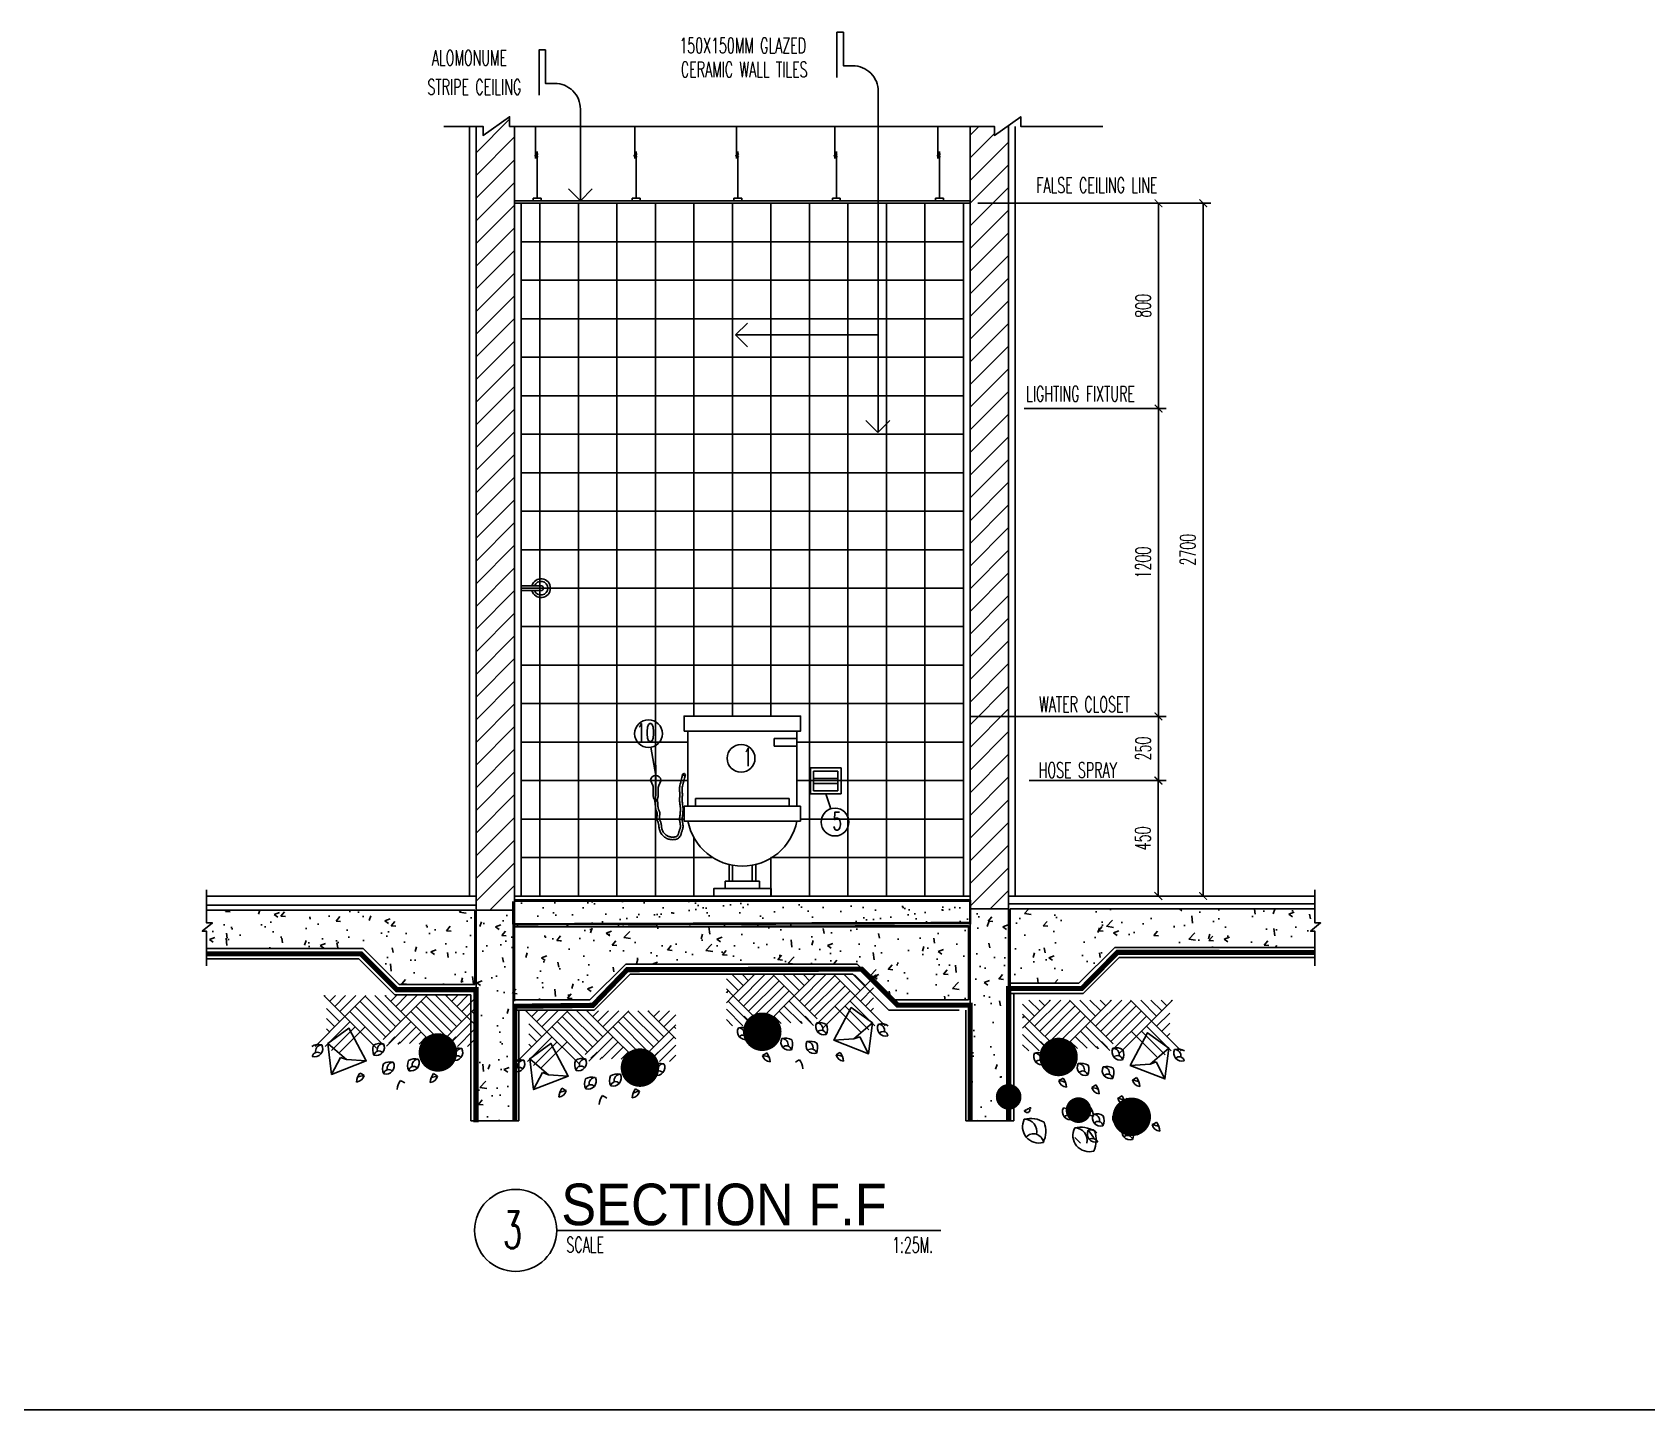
# Model space of a CAD drawing. Extents: x 417682.5 to 417711.4, y 43413.5 to 43433.4.
# Drawn here: x 417695.34 to 417701.63, y 43413.49 to 43418.86 of the extents above; entities that cross this region are included whole.
import ezdxf

# ---------------------------------------------------------------- set-up
doc = ezdxf.new("R2010")
doc.units = 0
doc.header["$MEASUREMENT"] = 0
doc.header["$PDMODE"] = 3
doc.header["$PDSIZE"] = 0.1
for name, pattern in [('CENTER2', [1.125, 0.75, -0.125, 0.125, -0.125]), ('HIDDEN', [0.375, 0.25, -0.125]), ('HIDDEN2', [0.1875, 0.125, -0.0625])]:
    doc.linetypes.add(name, pattern=pattern)
doc.layers.get('0').update_dxf_attribs({"linetype": 'CONTINUOUS'})
doc.layers.get('DEFPOINTS').update_dxf_attribs({"linetype": 'CONTINUOUS'})
for name, color, linetype in [('2', 2, 'CONTINUOUS'), ('A-HATCH', 11, 'CONTINUOUS'), ('AXIS', 11, 'CENTER2'), ('DIM1', 2, 'CONTINUOUS'), ('Dimout', 4, 'CONTINUOUS'), ('DW', 7, 'CONTINUOUS'), ('ELE', 3, 'CONTINUOUS'), ('ELV', 7, 'CONTINUOUS'), ('FIX', 3, 'CONTINUOUS'), ('gravel', 11, 'CONTINUOUS'), ('Hatch', 11, 'CONTINUOUS'), ('K-FUR', 3, 'CONTINUOUS'), ('Plaster', 7, 'CONTINUOUS'), ('SANI', 2, 'CONTINUOUS'), ('SETTING', 3, 'CONTINUOUS'), ('Tile', 5, 'CONTINUOUS'), ('TITLE', 6, 'CONTINUOUS'), ('TXT', 2, 'CONTINUOUS'), ('TXT1', 2, 'CONTINUOUS'), ('WALL', 6, 'CONTINUOUS'), ('WallPartition', 2, 'CONTINUOUS'), ('Windows', 9, 'CONTINUOUS')]:
    doc.layers.add(name, color=color, linetype=linetype)
doc.styles.add('ROMANS', font='ROMANS.shx', dxfattribs={"width": 0.6})
doc.styles.add('TTXT', font='swisse.ttf', dxfattribs={"width": 0.6})
doc.dimstyles.new('R50', dxfattribs={"dimscale": 0, "dimtxt": 0.06, "dimasz": 0.03, "dimexe": 0.03, "dimexo": 0.03, "dimgap": 0.03, "dimtad": 1, "dimdec": 0, "dimlfac": 1000, "dimzin": 13, "dimdsep": 46, "dimtxsty": 'ROMANS', "dimblk": 'ARCHTICK', "dimcen": 0.09, "dimclrd": 4, "dimclre": 4, "dimclrt": 2, "dimadec": 0, "dimazin": 0, "dimtfac": 1, "dimtdec": 0, "dimtofl": 0, "dimtmove": 2, "dimatfit": 3, "dimldrblk": 'CLOSEDBLANK', "dimfxl": 0, "dimtolj": 1, "dimtzin": 0, "dimarcsym": 0})

# ---------------------------------------------------------------- blocks, each defined once
blk = doc.blocks.new('A$C54676CD1')
at = {"layer": 'AXIS', "linetype": 'CENTER2', "ltscale": 10}
for p, q in [((0.1153, 0.1709), (0.1153, 0.29)), ((0.1716, 0.2302), (0.0525, 0.2302))]:
    blk.add_line(p, q, dxfattribs=at)
at = {"layer": 'DIM1', "linetype": 'HIDDEN'}
for points in [[(0.1196, 0.156), (0.1183, 0.1482), (0.1175, 0.142), (0.117, 0.1369), (0.1167, 0.1328), (0.1165, 0.1294), (0.1164, 0.1262), (0.1161, 0.1231), (0.1155, 0.1198), (0.1146, 0.1167), (0.1135, 0.1137), (0.1124, 0.1111), (0.1114, 0.1087), (0.1105, 0.1066), (0.1099, 0.1048), (0.1094, 0.1033), (0.1092, 0.1022), (0.1092, 0.1011), (0.1093, 0.0997), (0.1095, 0.0979), (0.1099, 0.0957), (0.1104, 0.0932), (0.1108, 0.0902), (0.111, 0.0869), (0.1109, 0.0832), (0.1103, 0.0796), (0.1094, 0.0762), (0.1084, 0.0731), (0.1073, 0.0702), (0.1063, 0.0674), (0.1053, 0.0648), (0.1046, 0.0625), (0.104, 0.0602), (0.1036, 0.058), (0.1033, 0.0555), (0.1031, 0.0527), (0.1028, 0.0497), (0.1025, 0.0464), (0.102, 0.0428), (0.1012, 0.039), (0.1, 0.0351), (0.0983, 0.0312), (0.0963, 0.0275), (0.094, 0.0241), (0.0915, 0.0208), (0.0889, 0.0178), (0.0862, 0.0149), (0.0834, 0.0123), (0.0806, 0.01), (0.0778, 0.0079), (0.0749, 0.0061), (0.0719, 0.0045), (0.0689, 0.0032), (0.0658, 0.0022), (0.0627, 0.0014), (0.0595, 0.0008), (0.0563, 0.0004), (0.0529, 0.0001), (0.0494, 0), (0.0458, 0.0001), (0.042, 0.0004), (0.0382, 0.001), (0.0344, 0.0021), (0.0306, 0.0036), (0.0269, 0.0059), (0.0237, 0.0088), (0.0212, 0.012), (0.0194, 0.0153), (0.018, 0.0186), (0.0169, 0.0217), (0.016, 0.0246), (0.0152, 0.0273), (0.0145, 0.0298), (0.0137, 0.0322), (0.0128, 0.0347), (0.0119, 0.0374), (0.011, 0.0402), (0.0102, 0.0433), (0.0095, 0.0465), (0.0091, 0.05), (0.0089, 0.0537), (0.0092, 0.0573), (0.0097, 0.0607), (0.0103, 0.064), (0.011, 0.0671), (0.0116, 0.0702), (0.012, 0.0732), (0.0124, 0.0763), (0.0125, 0.0795), (0.0124, 0.0831), (0.012, 0.087), (0.0115, 0.0913), (0.0109, 0.0959), (0.0102, 0.1007), (0.0096, 0.1057), (0.0092, 0.1108), (0.009, 0.1161), (0.009, 0.1212), (0.0094, 0.1262), (0.0099, 0.1309), (0.0105, 0.1354), (0.0111, 0.1396), (0.0117, 0.1435), (0.0122, 0.1471), (0.0125, 0.1503), (0.0126, 0.1533), (0.0126, 0.1563), (0.0125, 0.1592), (0.0123, 0.1622), (0.012, 0.1652), (0.0118, 0.1684), (0.0116, 0.1717), (0.0115, 0.1752), (0.0116, 0.1787), (0.0118, 0.1822), (0.012, 0.1855), (0.0123, 0.1887), (0.0126, 0.1917), (0.0127, 0.1946), (0.0128, 0.1973), (0.0128, 0.1998), (0.0125, 0.2023), (0.0121, 0.2051), (0.0113, 0.2089), (0.0101, 0.214), (0.0085, 0.2207), (0.0062, 0.2293), (0.0034, 0.2403), (0, 0.254)], [(0.1097, 0.1576), (0.1084, 0.1496), (0.1076, 0.1431), (0.107, 0.1378), (0.1067, 0.1334), (0.1066, 0.1299), (0.1064, 0.127), (0.1062, 0.1244), (0.1057, 0.1221), (0.1051, 0.1197), (0.1042, 0.1174), (0.1032, 0.115), (0.1022, 0.1127), (0.1012, 0.1103), (0.1004, 0.1079), (0.0997, 0.1056), (0.0993, 0.1032), (0.0992, 0.1009), (0.0993, 0.0986), (0.0997, 0.0963), (0.1001, 0.0939), (0.1005, 0.0916), (0.1009, 0.0892), (0.101, 0.0867), (0.1009, 0.0842), (0.1005, 0.0817), (0.0998, 0.0791), (0.099, 0.0764), (0.098, 0.0737), (0.0969, 0.0709), (0.0959, 0.0681), (0.095, 0.0653), (0.0942, 0.0624), (0.0937, 0.0595), (0.0933, 0.0565), (0.0931, 0.0535), (0.0929, 0.0506), (0.0926, 0.0476), (0.0922, 0.0446), (0.0915, 0.0416), (0.0906, 0.0386), (0.0893, 0.0356), (0.0877, 0.0327), (0.0858, 0.0298), (0.0837, 0.0271), (0.0815, 0.0245), (0.0792, 0.0221), (0.0768, 0.0198), (0.0745, 0.0179), (0.0722, 0.0162), (0.0699, 0.0148), (0.0676, 0.0136), (0.0653, 0.0126), (0.063, 0.0118), (0.0605, 0.0112), (0.0579, 0.0107), (0.0552, 0.0103), (0.0523, 0.0101), (0.0493, 0.01), (0.0463, 0.0101), (0.0433, 0.0103), (0.0404, 0.0108), (0.0376, 0.0116), (0.0351, 0.0126), (0.0329, 0.0139), (0.0311, 0.0156), (0.0296, 0.0176), (0.0283, 0.0198), (0.0273, 0.0222), (0.0264, 0.0248), (0.0256, 0.0274), (0.0248, 0.0301), (0.024, 0.0328), (0.0232, 0.0354), (0.0223, 0.038), (0.0214, 0.0405), (0.0206, 0.043), (0.0199, 0.0456), (0.0194, 0.0482), (0.019, 0.0508), (0.019, 0.0535), (0.0192, 0.0562), (0.0196, 0.0591), (0.0201, 0.062), (0.0208, 0.0652), (0.0214, 0.0685), (0.022, 0.0719), (0.0223, 0.0756), (0.0225, 0.0795), (0.0223, 0.0837), (0.022, 0.088), (0.0214, 0.0926), (0.0208, 0.0972), (0.0201, 0.102), (0.0196, 0.1067), (0.0192, 0.1115), (0.019, 0.1162), (0.019, 0.1208), (0.0193, 0.1253), (0.0198, 0.1297), (0.0204, 0.134), (0.021, 0.1381), (0.0216, 0.1421), (0.0221, 0.146), (0.0225, 0.1497), (0.0226, 0.1532), (0.0226, 0.1565), (0.0225, 0.1598), (0.0222, 0.1629), (0.022, 0.166), (0.0217, 0.1691), (0.0216, 0.1721), (0.0215, 0.1752), (0.0216, 0.1783), (0.0217, 0.1815), (0.022, 0.1846), (0.0223, 0.1878), (0.0225, 0.191), (0.0227, 0.1942), (0.0228, 0.1973), (0.0227, 0.2004), (0.0225, 0.2035), (0.0219, 0.2069), (0.0211, 0.2111), (0.0199, 0.2163), (0.0182, 0.2231), (0.0159, 0.2318), (0.0131, 0.2428), (0.0097, 0.2564)]]:
    blk.add_lwpolyline(points, dxfattribs=at)
at = {"layer": 'DIM1'}
blk.add_circle((0.0046, 0.2544), 0.00364, dxfattribs=at)
at = {"layer": 'SETTING'}
for p, q in [((0.1037, 0.2112), (0.0958, 0.229)), ((0.1053, 0.1733), (0.1053, 0.2039)), ((0.1253, 0.1733), (0.1253, 0.2039)), ((0.1268, 0.2112), (0.1347, 0.229)), ((0.1067, 0.1648), (0.1058, 0.1685)), ((0.1089, 0.1585), (0.1067, 0.1648)), ((0.1144, 0.1503), (0.1089, 0.1585)), ((0.1147, 0.1503), (0.1205, 0.1567)), ((0.1223, 0.1606), (0.1235, 0.1639)), ((0.124, 0.1658), (0.1247, 0.1685))]:
    blk.add_line(p, q, dxfattribs=at)
for centre, radius, start, end in [((0.1153, 0.2302), 0.02, 4.77123, 175.22877), ((0.1013, 0.2314), 0.006, 175.22877, 203.96841), ((0.0873, 0.2039), 0.018, 0, 23.96841), ((0.0973, 0.206), 0.008, 0, 23.96841), ((0.1433, 0.2039), 0.018, 156.03159, 180), ((0.1333, 0.206), 0.008, 156.03159, 180), ((0.1292, 0.2314), 0.006, 336.03159, 4.77123), ((0.1253, 0.1733), 0.02, 180, 193.70485), ((0.1034, 0.1672), 0.02, 328.31381, 340.75167), ((0.1046, 0.1705), 0.02, 340.75167, 346.29515), ((0.1053, 0.1733), 0.02, 346.29515, 0)]:
    blk.add_arc(centre, radius, start, end, dxfattribs=at)
blk = doc.blocks.new('Fix')
at = {"layer": 'FIX'}
for p, q in [((-0.2122, 0.6428), (-0.2122, 0.3506)), ((0.2122, 0.3506), (0.2122, 0.6428)), ((-0.2122, 0.6136), (-0.1246, 0.6136)), ((-0.1246, 0.5843), (-0.2122, 0.5843)), ((-0.1246, 0.6136), (-0.1246, 0.5843)), ((-0.183, 0.3798), (-0.183, 0.3506)), ((0.183, 0.3798), (-0.183, 0.3798)), ((0.183, 0.3506), (0.183, 0.3798)), ((-0.2268, 0.2922), (-0.2268, 0.3506)), ((0.2268, 0.3506), (-0.2268, 0.3506)), ((0.2268, 0.3506), (0.2268, 0.2922)), ((0.2268, 0.2922), (-0.2268, 0.2922)), ((-0.052, 0.0584), (-0.052, 0.1232)), ((-0.0382, 0.0584), (-0.0382, 0.1203)), ((0.0382, 0.0584), (0.0382, 0.1203)), ((0.052, 0.0584), (0.052, 0.1232)), ((0.0674, 0.0584), (-0.0674, 0.0584)), ((-0.0674, 0.0292), (-0.0674, 0.0584)), ((0.0674, 0.0292), (0.0674, 0.0584))]:
    blk.add_line(p, q, dxfattribs=at)
for points in [[(0.2268, 0.6428), (0.2268, 0.7012), (-0.2268, 0.7012), (-0.2268, 0.6428)], [(0.1117, 0), (0.1117, 0.0292), (-0.1117, 0.0292), (-0.1117, 0)]]:
    blk.add_lwpolyline(points, close=True, dxfattribs=at)
blk.add_arc((0, 0.333), 0.2161, 190.88869, 349.11131, dxfattribs=at)
blk = doc.blocks.new('A$C24F356C9')
at = {"layer": 'SANI'}
for p, q in [((0, 0.1021), (0.12, 0.1021)), ((0, 0.1021), (0, 0)), ((0.0128, 0.0893), (0.1072, 0.0893)), ((0.0128, 0.0893), (0.0128, 0.0128)), ((0.1072, 0.0893), (0.1072, 0.0128)), ((0.12, 0.1021), (0.12, 0)), ((0, 0), (0.12, 0)), ((0.0128, 0.0606), (0.1072, 0.0606)), ((0.0128, 0.0414), (0.1072, 0.0414)), ((0.0128, 0.0128), (0.1072, 0.0128))]:
    blk.add_line(p, q, dxfattribs=at)
blk = doc.blocks.new('GAN')
for p, q in [((-0.0212, 0.1644), (-0.0212, 0.29)), ((-0.0155, 0.01), (-0.0155, 0.1918)), ((0, 0.01), (-0.031, 0.01)), ((-0.031, 0.01), (-0.031, 0)), ((0, 0.01), (0, 0))]:
    blk.add_line(p, q)
blk.add_lwpolyline([(-0.0118, 0.184), (-0.024, 0.1754), (-0.0113, 0.1703)])
blk = doc.blocks.new('_ARCHTICK')
at = {"color": 0, "linetype": 'ByBlock', "const_width": 0.15}
blk.add_lwpolyline([(-0.5, -0.5), (0.5, 0.5)], dxfattribs=at)
blk = doc.blocks.new('*D139')
at = {"layer": 'DEFPOINTS', "color": 0}
for p in [(417699.7242, 43418.197), (417699.7235, 43415.497), (417699.8985, 43415.497)]:
    blk.add_point(p, dxfattribs=at)
at = {"layer": 'Dimout', "color": 4, "lineweight": -2}
for p, q in [((417699.7542, 43418.197), (417699.9285, 43418.197)), ((417699.8985, 43418.197), (417699.8985, 43415.497)), ((417699.7535, 43415.497), (417699.9285, 43415.497))]:
    blk.add_line(p, q, dxfattribs=at)
at = {"layer": 'Dimout', "color": 4, "lineweight": -2, "xscale": 0.03, "yscale": 0.03, "zscale": 0.03}
for p, rotation in [((417699.8985, 43418.197), 90), ((417699.8985, 43415.497), 270)]:
    blk.add_blockref('_ARCHTICK', p, dxfattribs=dict(at, rotation=rotation))
at = {"layer": 'Dimout', "color": 2, "insert": (417699.8385, 43416.847), "char_height": 0.06, "attachment_point": 5, "rotation": 90, "style": 'ROMANS'}
blk.add_mtext('\\A1;2700', dxfattribs=at)
blk = doc.blocks.new('_ClosedBlank')
at = {"color": 0, "linetype": 'ByBlock', "lineweight": -2}
for p, q in [((-1, 0.17), (0, 0)), ((-1, 0.17), (-1, -0.17)), ((0, 0), (-1, -0.17))]:
    blk.add_line(p, q, dxfattribs=at)
blk = doc.blocks.new('*D140')
at = {"layer": 'DEFPOINTS', "color": 0}
for p in [(417699.1704, 43417.397), (417699.7242, 43417.397), (417698.9644, 43416.197)]:
    blk.add_point(p, dxfattribs=at)
at = {"layer": 'Dimout', "color": 4, "lineweight": -2}
for p, q in [((417699.2004, 43417.397), (417699.7542, 43417.397)), ((417699.7242, 43416.197), (417699.7242, 43417.397)), ((417698.9944, 43416.197), (417699.7542, 43416.197))]:
    blk.add_line(p, q, dxfattribs=at)
at = {"layer": 'Dimout', "color": 4, "lineweight": -2, "xscale": 0.03, "yscale": 0.03, "zscale": 0.03}
for p, rotation in [((417699.7242, 43417.397), 90), ((417699.7242, 43416.197), 270)]:
    blk.add_blockref('_ARCHTICK', p, dxfattribs=dict(at, rotation=rotation))
at = {"layer": 'Dimout', "color": 2, "insert": (417699.6642, 43416.797), "char_height": 0.06, "attachment_point": 5, "rotation": 90, "style": 'ROMANS'}
blk.add_mtext('\\A1;1200', dxfattribs=at)
blk = doc.blocks.new('*D141')
at = {"layer": 'DEFPOINTS', "color": 0}
for p in [(417699.7242, 43416.197), (417699.7242, 43416.197), (417699.1904, 43415.947)]:
    blk.add_point(p, dxfattribs=at)
at = {"layer": 'Dimout', "color": 4, "lineweight": -2}
for p, q in [((417699.7242, 43415.947), (417699.7242, 43416.197)), ((417699.2204, 43415.947), (417699.7542, 43415.947))]:
    blk.add_line(p, q, dxfattribs=at)
at = {"layer": 'Dimout', "color": 4, "lineweight": -2, "xscale": 0.03, "yscale": 0.03, "zscale": 0.03}
for p, rotation in [((417699.7242, 43416.197), 90), ((417699.7242, 43415.947), 270)]:
    blk.add_blockref('_ARCHTICK', p, dxfattribs=dict(at, rotation=rotation))
at = {"layer": 'Dimout', "color": 2, "insert": (417699.6642, 43416.072), "char_height": 0.06, "attachment_point": 5, "rotation": 90, "style": 'ROMANS'}
blk.add_mtext('\\A1;250', dxfattribs=at)
blk = doc.blocks.new('*D142')
at = {"layer": 'DEFPOINTS', "color": 0}
for p in [(417699.7235, 43415.947), (417699.2104, 43415.497), (417699.7235, 43415.497)]:
    blk.add_point(p, dxfattribs=at)
at = {"layer": 'Dimout', "color": 4, "lineweight": -2}
for p, q in [((417699.7235, 43415.947), (417699.7235, 43415.497)), ((417699.2404, 43415.497), (417699.7535, 43415.497))]:
    blk.add_line(p, q, dxfattribs=at)
at = {"layer": 'Dimout', "color": 4, "lineweight": -2, "xscale": 0.03, "yscale": 0.03, "zscale": 0.03}
for p, rotation in [((417699.7235, 43415.947), 90), ((417699.7235, 43415.497), 270)]:
    blk.add_blockref('_ARCHTICK', p, dxfattribs=dict(at, rotation=rotation))
at = {"layer": 'Dimout', "color": 2, "insert": (417699.6635, 43415.722), "char_height": 0.06, "attachment_point": 5, "rotation": 90, "style": 'ROMANS'}
blk.add_mtext('\\A1;450', dxfattribs=at)
blk = doc.blocks.new('*D143')
at = {"layer": 'DEFPOINTS', "color": 0}
for p in [(417698.9904, 43418.197), (417699.7242, 43418.197), (417699.1704, 43417.397)]:
    blk.add_point(p, dxfattribs=at)
at = {"layer": 'Dimout', "color": 4, "lineweight": -2}
for p, q in [((417699.0204, 43418.197), (417699.7542, 43418.197)), ((417699.7242, 43417.397), (417699.7242, 43418.197)), ((417699.2004, 43417.397), (417699.7542, 43417.397))]:
    blk.add_line(p, q, dxfattribs=at)
at = {"layer": 'Dimout', "color": 4, "lineweight": -2, "xscale": 0.03, "yscale": 0.03, "zscale": 0.03}
for p, rotation in [((417699.7242, 43418.197), 90), ((417699.7242, 43417.397), 270)]:
    blk.add_blockref('_ARCHTICK', p, dxfattribs=dict(at, rotation=rotation))
at = {"layer": 'Dimout', "color": 2, "insert": (417699.6642, 43417.797), "char_height": 0.06, "attachment_point": 5, "rotation": 90, "style": 'ROMANS'}
blk.add_mtext('\\A1;800', dxfattribs=at)
blk = doc.blocks.new('A$C22107CF4')
for p, q in [((0.1286, 0.2837), (0.0467, 0.3655)), ((0.0494, 0.3629), (0.052, 0.3655)), ((0.1088, 0.2639), (0.0574, 0.3153)), ((0.0692, 0.3431), (0.0916, 0.3655)), ((0.089, 0.3233), (0.1312, 0.3655)), ((0.1088, 0.3035), (0.1708, 0.3655)), ((0.1286, 0.2837), (0.2104, 0.3655)), ((0.287, 0.2045), (0.1682, 0.3233)), ((0.3068, 0.2243), (0.188, 0.3431)), ((0.3266, 0.2441), (0.2078, 0.3629)), ((0.3464, 0.2639), (0.2447, 0.3655)), ((0.3662, 0.2837), (0.2843, 0.3655)), ((0.287, 0.3629), (0.2896, 0.3655)), ((0.3068, 0.3431), (0.3292, 0.3655)), ((0.3266, 0.3233), (0.3688, 0.3655)), ((0.3464, 0.3035), (0.4084, 0.3655)), ((0.3662, 0.2837), (0.448, 0.3655)), ((0.5246, 0.2045), (0.4058, 0.3233)), ((0.5444, 0.2243), (0.4256, 0.3431)), ((0.5642, 0.2441), (0.4454, 0.3629)), ((0.584, 0.2639), (0.4823, 0.3655)), ((0.6038, 0.2837), (0.5219, 0.3655)), ((0.5246, 0.3629), (0.5272, 0.3655)), ((0.5444, 0.3431), (0.5668, 0.3655)), ((0.5642, 0.3233), (0.6064, 0.3655)), ((0.584, 0.3035), (0.6308, 0.3504)), ((0.0126, 0.1677), (0.1286, 0.2837)), ((0.0522, 0.1677), (0.1484, 0.2639)), ((0.089, 0.2441), (0.0574, 0.2757)), ((0.2522, 0.1601), (0.1286, 0.2837)), ((0.2844, 0.1675), (0.1484, 0.3035)), ((0.2775, 0.195), (0.3662, 0.2837)), ((0.2911, 0.169), (0.386, 0.2639)), ((0.4822, 0.1677), (0.3662, 0.2837)), ((0.5048, 0.1847), (0.386, 0.3035)), ((0.4877, 0.1677), (0.6038, 0.2837)), ((0.5273, 0.1677), (0.6236, 0.2639)), ((0.6038, 0.2837), (0.6308, 0.3108)), ((0.6308, 0.2566), (0.6038, 0.2837)), ((0.6308, 0.2962), (0.6236, 0.3035)), ((0.0692, 0.2243), (0.0574, 0.2361)), ((0.0761, 0.152), (0.1682, 0.2441)), ((0.1077, 0.144), (0.2078, 0.2441)), ((0.2998, 0.1806), (0.3237, 0.2045)), ((0.3425, 0.1808), (0.4058, 0.2441)), ((0.3799, 0.1786), (0.4256, 0.2243)), ((0.4173, 0.1764), (0.4454, 0.2045)), ((0.4927, 0.1359), (0.5613, 0.2045)), ((0.5669, 0.1677), (0.6308, 0.2316)), ((0.6065, 0.1677), (0.6308, 0.192)), ((0.335, 0.1762), (0.3435, 0.1847)), ((0.4547, 0.1742), (0.4652, 0.1847))]:
    blk.add_line(p, q)
for points in [[(0.0766, 0.0585), (0.2116, 0.111), (0.1441, 0.2385), (0.0616, 0.1785), (0.0766, 0.0585), (0.1112, 0.1244)], [(0.1343, 0.1163), (0.2116, 0.111), (0.1441, 0.2385), (0.0616, 0.1785), (0.1343, 0.1163), (0.1112, 0.1244)]]:
    blk.add_lwpolyline(points)
for centre, radius, start, end in [((0.0263, 0.124), 0.0509, 76.03216, 121.14052), ((0.0105, 0.1589), 0.0317, 253.70906, 27.40145), ((0.0207, 0.1257), 0.0193, 42.45997, 171.80435), ((0.0385, 0.1494), 0.024, 89.57083, 192.73345), ((0.2876, 0.1547), 0.0506, 159.5756, 205.15216), ((0.2666, 0.1288), 0.0509, 76.03216, 121.14052), ((0.2507, 0.1636), 0.0317, 253.70906, 27.40145), ((0.261, 0.1305), 0.0193, 42.45997, 171.80435), ((0.2787, 0.1542), 0.024, 89.57083, 192.73345), ((0.5929, 0.1359), 0.0506, 159.5756, 205.15216), ((0.5718, 0.1099), 0.0509, 76.03216, 121.14052), ((0.556, 0.1448), 0.0317, 253.70906, 27.40145), ((0.5662, 0.1116), 0.0193, 42.45997, 171.80435), ((0.5839, 0.1354), 0.024, 89.57083, 192.73345), ((0.2409, 0.024), 0.0669, 143.51132, 175.91913), ((-0.5126, -1.1654), 1.4144, 59.59064, 60.35176), ((0.3258, 0.0823), 0.0506, 159.5756, 205.15216), ((0.3047, 0.0563), 0.0509, 76.03216, 121.14052), ((0.2889, 0.0912), 0.0317, 253.70906, 27.40145), ((0.2991, 0.058), 0.0193, 42.45997, 171.80435), ((0.3168, 0.0818), 0.024, 89.57083, 192.73345), ((0.4233, 0.0945), 0.0506, 159.5756, 205.15216), ((0.4022, 0.0685), 0.0509, 76.03216, 121.14052), ((0.3864, 0.1034), 0.0317, 253.70906, 27.40145), ((0.3966, 0.0702), 0.0193, 42.45997, 171.80435), ((0.4143, 0.0939), 0.024, 89.57083, 192.73345), ((0.1707, 0.0622), 0.0336, 275.8828, 346.64304), ((0.1707, 0.0622), 0.0336, 275.8828, 346.64304), ((0.2198, -0.0514), 0.1071, 98.87649, 112.94629), ((0.3991, -0.0048), 0.0669, 143.51132, 175.91913), ((-0.3544, -1.1942), 1.4144, 59.59064, 60.35176), ((0.5272, 0.0216), 0.0669, 143.51132, 175.91913), ((0.457, 0.0598), 0.0336, 275.8828, 346.64304), ((0.457, 0.0598), 0.0336, 275.8828, 346.64304), ((0.5062, -0.0538), 0.1071, 98.87649, 112.94629), ((-0.2263, -1.1678), 1.4144, 59.59064, 60.35176)]:
    blk.add_arc(centre, radius, start, end)
at = {"layer": 'Hatch', "const_width": 0.075}
blk.add_lwpolyline([(0.4534, 0.144, 1), (0.5284, 0.144, 1)], format="xyb", close=True, dxfattribs=at)
blk = doc.blocks.new('A$C53BB0ABE')
for p, q in [((0.1286, 0.5089), (0.0467, 0.5908)), ((0.0494, 0.5881), (0.052, 0.5908)), ((0.0692, 0.5683), (0.0916, 0.5908)), ((0.089, 0.5485), (0.1312, 0.5908)), ((0.1088, 0.5287), (0.1708, 0.5908)), ((0.1286, 0.5089), (0.2104, 0.5908)), ((0.3068, 0.4495), (0.188, 0.5683)), ((0.3266, 0.4693), (0.2078, 0.5881)), ((0.3464, 0.4891), (0.2447, 0.5908)), ((0.3662, 0.5089), (0.2843, 0.5908)), ((0.287, 0.5881), (0.2896, 0.5908)), ((0.3068, 0.5683), (0.3292, 0.5908)), ((0.3266, 0.5485), (0.3688, 0.5908)), ((0.3464, 0.5287), (0.4084, 0.5908)), ((0.3662, 0.5089), (0.448, 0.5908)), ((0.5444, 0.4495), (0.4256, 0.5683)), ((0.5642, 0.4693), (0.4454, 0.5881)), ((0.584, 0.4891), (0.4823, 0.5908)), ((0.6038, 0.5089), (0.5219, 0.5908)), ((0.5246, 0.5881), (0.5272, 0.5908)), ((0.5444, 0.5683), (0.5668, 0.5908)), ((0.5642, 0.5485), (0.6064, 0.5908)), ((0.584, 0.5287), (0.6308, 0.5756)), ((0.0126, 0.3929), (0.1286, 0.5089)), ((0.1088, 0.4891), (0.0574, 0.5405)), ((0.2522, 0.3853), (0.1286, 0.5089)), ((0.2844, 0.3927), (0.1484, 0.5287)), ((0.287, 0.4297), (0.1682, 0.5485)), ((0.2775, 0.4202), (0.3662, 0.5089)), ((0.4822, 0.3929), (0.3662, 0.5089)), ((0.5048, 0.4099), (0.386, 0.5287)), ((0.5246, 0.4297), (0.4058, 0.5485)), ((0.4877, 0.3929), (0.6038, 0.5089)), ((0.6038, 0.5089), (0.6308, 0.536)), ((0.6308, 0.4819), (0.6038, 0.5089)), ((0.6308, 0.5215), (0.6236, 0.5287)), ((0.0522, 0.3929), (0.1484, 0.4891)), ((0.089, 0.4693), (0.0574, 0.5009)), ((0.0692, 0.4495), (0.0574, 0.4613)), ((0.0761, 0.3773), (0.1682, 0.4693)), ((0.1077, 0.3692), (0.2078, 0.4693)), ((0.2911, 0.3942), (0.386, 0.4891)), ((0.3425, 0.406), (0.4058, 0.4693)), ((0.3799, 0.4038), (0.4256, 0.4495)), ((0.5273, 0.3929), (0.6236, 0.4891)), ((0.5669, 0.3929), (0.6308, 0.4568)), ((0.2998, 0.4059), (0.3237, 0.4297)), ((0.335, 0.4014), (0.3435, 0.4099)), ((0.4173, 0.4017), (0.4454, 0.4297)), ((0.4547, 0.3995), (0.4652, 0.4099)), ((0.4927, 0.3612), (0.5613, 0.4297)), ((0.6065, 0.3929), (0.6308, 0.4172)), ((0.6038, 0.1716), (0.5993, 0.1716)), ((0.5993, 0.1716), (0.5993, 0.17)), ((0.5993, 0.17), (0.6008, 0.17)), ((0.6008, 0.17), (0.6008, 0.1685)), ((0.6023, 0.1655), (0.6023, 0.1579)), ((0.6023, 0.1579), (0.6054, 0.1564)), ((0.6054, 0.17), (0.6038, 0.1716)), ((0.6069, 0.1685), (0.6054, 0.17)), ((0.6054, 0.1564), (0.6069, 0.1549)), ((0.6084, 0.167), (0.6069, 0.1685)), ((0.6069, 0.1549), (0.6084, 0.1534)), ((0.6099, 0.167), (0.6084, 0.167)), ((0.6084, 0.1534), (0.6175, 0.1534)), ((0.6114, 0.1655), (0.6099, 0.167)), ((0.6129, 0.164), (0.6114, 0.1655)), ((0.616, 0.164), (0.6129, 0.164)), ((0.6175, 0.1625), (0.616, 0.164)), ((0.6205, 0.1625), (0.6175, 0.1625)), ((0.6175, 0.1534), (0.619, 0.1549)), ((0.619, 0.1549), (0.622, 0.1549)), ((0.6205, 0.1609), (0.6205, 0.1625)), ((0.6236, 0.1609), (0.6205, 0.1609)), ((0.622, 0.1564), (0.6236, 0.1579)), ((0.622, 0.1549), (0.622, 0.1564)), ((0.6236, 0.1579), (0.6236, 0.1609)), ((0.1652, 0.1106), (0.1667, 0.1091)), ((0.1667, 0.1091), (0.1758, 0.1091)), ((0.1758, 0.1091), (0.1773, 0.1106)), ((0.1773, 0.1106), (0.1804, 0.1106)), ((0.4049, 0.033), (0.4273, 0.0554))]:
    blk.add_line(p, q)
for points in [[(0.0766, 0.2837), (0.2116, 0.3362), (0.1441, 0.4638), (0.0616, 0.4038), (0.0766, 0.2837), (0.1112, 0.3497)], [(0.1343, 0.3416), (0.2116, 0.3362), (0.1441, 0.4638), (0.0616, 0.4038), (0.1343, 0.3416), (0.1112, 0.3497)]]:
    blk.add_lwpolyline(points)
for centre, radius, start, end in [((0.0263, 0.3493), 0.0509, 76.03216, 121.14052), ((0.0105, 0.3841), 0.0317, 253.70906, 27.40145), ((0.0385, 0.3747), 0.024, 89.57083, 192.73345), ((0.2876, 0.38), 0.0506, 159.5756, 205.15216), ((0.2666, 0.354), 0.0509, 76.03216, 121.14052), ((0.2507, 0.3889), 0.0317, 253.70906, 27.40145), ((0.2787, 0.3794), 0.024, 89.57083, 192.73345), ((0.5929, 0.3611), 0.0506, 159.5756, 205.15216), ((0.5718, 0.3352), 0.0509, 76.03216, 121.14052), ((0.556, 0.37), 0.0317, 253.70906, 27.40145), ((0.5839, 0.3606), 0.024, 89.57083, 192.73345), ((0.0207, 0.3509), 0.0193, 42.45997, 171.80435), ((0.261, 0.3557), 0.0193, 42.45997, 171.80435), ((0.3258, 0.3075), 0.0506, 159.5756, 205.15216), ((0.3047, 0.2816), 0.0509, 76.03216, 121.14052), ((0.2889, 0.3164), 0.0317, 253.70906, 27.40145), ((0.3168, 0.307), 0.024, 89.57083, 192.73345), ((0.4233, 0.3197), 0.0506, 159.5756, 205.15216), ((0.4022, 0.2938), 0.0509, 76.03216, 121.14052), ((0.3864, 0.3286), 0.0317, 253.70906, 27.40145), ((0.3966, 0.2954), 0.0193, 42.45997, 171.80435), ((0.4143, 0.3192), 0.024, 89.57083, 192.73345), ((0.5662, 0.3369), 0.0193, 42.45997, 171.80435), ((0.2409, 0.2493), 0.0669, 143.51132, 175.91913), ((0.1707, 0.2874), 0.0336, 275.8828, 346.64304), ((0.1707, 0.2874), 0.0336, 275.8828, 346.64304), ((0.2198, 0.1738), 0.1071, 98.87649, 112.94629), ((-0.5126, -0.9402), 1.4144, 59.59064, 60.35176), ((0.2991, 0.2833), 0.0193, 42.45997, 171.80435), ((0.3991, 0.2205), 0.0669, 143.51132, 175.91913), ((-0.3544, -0.969), 1.4144, 59.59064, 60.35176), ((0.5272, 0.2468), 0.0669, 143.51132, 175.91913), ((0.457, 0.285), 0.0336, 275.8828, 346.64304), ((0.457, 0.285), 0.0336, 275.8828, 346.64304), ((0.5062, 0.1714), 0.1071, 98.87649, 112.94629), ((-0.2263, -0.9426), 1.4144, 59.59064, 60.35176), ((0.2342, 0.1849), 0.0506, 159.5756, 205.15216), ((0.1973, 0.1938), 0.0317, 253.70906, 27.40145), ((0.2974, 0.1777), 0.0669, 143.51132, 175.91913), ((0.2272, 0.2159), 0.0336, 275.8828, 346.64304), ((0.2272, 0.2159), 0.0336, 275.8828, 346.64304), ((0.2764, 0.1023), 0.1071, 98.87649, 112.94629), ((-0.4561, -1.0117), 1.4144, 59.59064, 60.35176), ((0.3289, 0.2586), 0.0336, 275.8828, 346.64304), ((0.3289, 0.2586), 0.0336, 275.8828, 346.64304), ((0.3781, 0.145), 0.1071, 98.87649, 112.94629), ((0.2076, 0.1607), 0.0193, 42.45997, 171.80435), ((0.2641, 0.1182), 0.0309, 145.67748, 215.12966), ((0.2643, 0.1135), 0.0339, 70.06393, 139.32745), ((0.2477, 0.1308), 0.0317, 253.70906, 27.40145), ((0.2757, 0.1214), 0.024, 89.57083, 192.73345), ((0.364, 0.1228), 0.0506, 159.5756, 205.15216), ((0.343, 0.0969), 0.0509, 76.03216, 121.14052), ((0.3271, 0.1317), 0.0317, 253.70906, 27.40145), ((0.3551, 0.1223), 0.024, 89.57083, 192.73345), ((0.4217, 0.1339), 0.0669, 143.51132, 175.91913), ((0.3515, 0.172), 0.0336, 275.8828, 346.64304), ((0.3515, 0.172), 0.0336, 275.8828, 346.64304), ((0.4007, 0.0584), 0.1071, 98.87649, 112.94629), ((-0.3318, -1.0556), 1.4144, 59.59064, 60.35176), ((0.4809, 0.1473), 0.0506, 159.5756, 205.15216), ((0.444, 0.1562), 0.0317, 253.70906, 27.40145), ((0.4542, 0.123), 0.0193, 42.45997, 171.80435), ((0.4719, 0.1468), 0.024, 89.57083, 192.73345), ((0.5997, 0.0276), 0.1018, 76.03216, 121.14052), ((0.568, 0.0973), 0.0634, 253.70906, 27.40145), ((0.6239, 0.0785), 0.048, 89.57083, 192.73345), ((0.1633, 0.075), 0.0669, 143.51132, 175.91913), ((0.0931, 0.1132), 0.0336, 275.8828, 346.64304), ((0.0931, 0.1132), 0.0336, 275.8828, 346.64304), ((0.1423, -0.0004), 0.1071, 98.87649, 112.94629), ((-0.5902, -1.1144), 1.4144, 59.59064, 60.35176), ((0.247, 0.0605), 0.0669, 143.51132, 175.91913), ((0.1768, 0.0987), 0.0336, 275.8828, 346.64304), ((0.1768, 0.0987), 0.0336, 275.8828, 346.64304), ((0.2259, -0.0149), 0.1071, 98.87649, 112.94629), ((-0.5065, -1.1289), 1.4144, 59.59064, 60.35176), ((0.2488, 0.0686), 0.0506, 159.5756, 205.15216), ((0.2277, 0.0426), 0.0509, 76.03216, 121.14052), ((0.2119, 0.0775), 0.0317, 253.70906, 27.40145), ((0.2221, 0.0443), 0.0193, 42.45997, 171.80435), ((0.2398, 0.0681), 0.024, 89.57083, 192.73345), ((0.258, 0.0977), 0.0193, 42.45997, 171.80435), ((0.3374, 0.0986), 0.0193, 42.45997, 171.80435), ((0.347, 0.0689), 0.0317, 253.70906, 27.40145), ((0.3641, 0.0592), 0.0267, 65.59916, 147.40224), ((0.4454, 0.0455), 0.1012, 159.5756, 205.15216), ((0.4033, -0.0063), 0.1018, 76.03216, 121.14052), ((0.5126, -0.0328), 0.1801, 139.75143, 152.5428), ((0.3716, 0.0634), 0.0634, 253.70906, 27.40145), ((0.4275, 0.0445), 0.048, 89.57083, 192.73345), ((0.6418, 0.0795), 0.1012, 159.5756, 205.15216), ((0.5884, 0.031), 0.0386, 42.45997, 171.80435), ((0.3603, 0.0256), 0.0257, 64.36812, 149.89619)]:
    blk.add_arc(centre, radius, start, end)
at = {"layer": 'Hatch'}
for points, const_width in [([(0.4534, 0.3692, 1), (0.5284, 0.3692, 1)], 0.075), ([(0.6603, 0.2138, 1), (0.7103, 0.2138, 1)], 0.05), ([(0.1682, 0.136, 1), (0.2432, 0.136, 1)], 0.075), ([(0.3881, 0.162, 1), (0.4381, 0.162, 1)], 0.05)]:
    blk.add_lwpolyline(points, format="xyb", close=True, dxfattribs=dict(at, const_width=const_width))
blk = doc.blocks.new('walling')
at = {"layer": 'ELV'}
blk.add_line((0.1363, -1.1797), (-0.4198, -1.1797), dxfattribs=at)
blk.add_lwpolyline([(-0.025, -0.176), (-0.025, 0), (0, 0), (0, -0.1306), (0.0363, -0.1306, -0.414214), (0.1363, -0.2306), (0.1363, -1.5582)], format="xyb", dxfattribs=at)
at = {"layer": 'WALL'}
for p, q in [((-0.4198, -1.1797), (-0.3736, -1.1334)), ((-0.4198, -1.1797), (-0.3736, -1.2259)), ((0.1345, -1.56), (0.0882, -1.5137)), ((0.1345, -1.56), (0.1808, -1.5137))]:
    blk.add_line(p, q, dxfattribs=at)
at = {"layer": 'TXT', "style": 'ROMANS', "width": 0.6}
for s, p in [('150X150MM GLAZED', (-0.639, -0.0816)), ('CERAMIC WALL TILES', (-0.6331, -0.1746))]:
    blk.add_text(s, height=0.06, dxfattribs=at).set_placement(p)
blk = doc.blocks.new('ceil')
at = {"layer": 'ELV'}
blk.add_lwpolyline([(-0.1613, 0.4121), (-0.1613, 0.5881), (-0.1363, 0.5881), (-0.1363, 0.4575), (-0.1, 0.4575, -0.414214), (0, 0.3575), (0, 0)], format="xyb", dxfattribs=at)
at = {"layer": 'WALL'}
blk.add_lwpolyline([(0.0463, 0.0463), (0, 0), (-0.0463, 0.0463)], dxfattribs=at)
at = {"layer": 'TXT', "style": 'ROMANS', "width": 0.6}
for s, p in [('ALOMONUME', (-0.5788, 0.5268)), (' STRIPE CEILING', (-0.6209, 0.4135))]:
    blk.add_text(s, height=0.06, dxfattribs=at).set_placement(p)

msp = doc.modelspace()

# ---------------------------------------------------------------- hatches: boundary and pattern name
at = {"layer": 'A-HATCH'}
h = msp.add_hatch(dxfattribs=at)
h.set_pattern_fill('ANSI31', color=256, scale=0.5, style=0)
h.set_pattern_definition([(45, (-138.13678, -88.17852), (-0.044194173824, 0.044194173824), [])])
h.paths.add_polyline_path([(417699.1404, 43418.5008), (417699.0847, 43418.4614), (417699.0847, 43418.497), (417698.9904, 43418.497), (417698.9904, 43415.447), (417699.1404, 43415.447)])
h.paths.add_polyline_path([(417697.2154, 43418.497), (417697.1959, 43418.497), (417697.1959, 43418.5342), (417697.0654, 43418.4419), (417697.0654, 43415.442), (417697.2154, 43415.442)])
at = {"layer": 'Windows'}
h = msp.add_hatch(dxfattribs=at)
h.set_pattern_fill('AR-SAND', color=256, scale=0.05, style=0)
h.set_pattern_definition([(37.5, (-138.13678, -88.17852), (-0.003149667905, 0.09634118845), [0, -0.076, 0, -0.085, 0, -0.08125]), (7.5, (-138.13678, -88.17852), (0.088488835263, 0.14110730326), [0, -0.041, 0, -0.0685, 0, -0.02625]), (327.5, (-138.19828, -88.17852), (0.155707093088, 0.000282952677), [0, -0.025, 0, -0.09, 0, -0.1175]), (317.5, (-138.19828, -88.17852), (0.15030633023, 0.043883778247), [0, -0.0125, 0, -0.059, 0, -0.0675])])
h.paths.add_polyline_path([(417698.9905, 43415.482), (417697.2154, 43415.482), (417697.2154, 43415.377), (417698.9905, 43415.377)])
h = msp.add_hatch(dxfattribs=at)
h.set_pattern_fill('AR-CONC', color=256, scale=0.03, style=0)
h.set_pattern_definition([(50, (-138.13678, -88.17852), (0.21517805478, -0.018825640495), [0.0225, -0.2475]), (355, (-138.13678, -88.17852), (-0.04162540008, 0.22565764011), [0.018, -0.198]), (100.4514, (-138.11885, -88.18009), (0.17355281451, 0.20683186262), [0.019122057, -0.2103426336]), (46.1842, (-138.13678, -88.11852), (0.32017231459, -0.0496557043), [0.03375, -0.37125]), (96.6356, (-138.1101, -88.12266), (0.28039881166, 0.29223536127), [0.0286830864, -0.3155139]), (351.1842, (-138.13678, -88.11852), (0.28039858354, 0.29223558028), [0.027, -0.297]), (21, (-138.10678, -88.13352), (0.179072115636, -0.1207856672), [0.0225, -0.2475]), (326, (-138.10678, -88.13352), (0.07299459958, 0.21754501351), [0.018, -0.198]), (71.4514, (-138.09186, -88.14358), (0.25206678857, 0.09675914901), [0.019122057, -0.2103426336]), (37.5, (-138.13678, -88.17852), (0.003647956595, 0.09986815615), [0, -0.1956, 0, -0.201, 0, -0.19875]), (7.5, (-138.13678, -88.17852), (0.078920861233, 0.118323513565), [0, -0.1146, 0, -0.1911, 0, -0.07575]), (327.5, (-138.20368, -88.17852), (0.160146730852, -0.00676646152), [0, -0.075, 0, -0.234, 0, -0.3105]), (317.5, (-138.23368, -88.17852), (0.174955850803, 0.0300314947), [0, -0.0975, 0, -0.1554, 0, -0.2205])])
h.paths.add_polyline_path([(417699.1468, 43415.157), (417699.4144, 43415.157), (417699.5544, 43415.297), (417700.3336, 43415.297), (417700.3336, 43415.3598), (417700.3171, 43415.3598), (417700.3336, 43415.3735), (417700.3336, 43415.447), (417699.1468, 43415.447)])
h.paths.add_polyline_path([(417699.1404, 43415.447), (417698.9905, 43415.447), (417698.9905, 43415.377), (417698.9904, 43415.377), (417698.9904, 43415.092), (417698.9904, 43414.6213), (417699.1404, 43414.6213), (417699.1404, 43414.6894, -0.995239), (417699.1404, 43414.7394), (417699.1404, 43415.137)])
h.paths.add_polyline_path([(417698.9841, 43415.377), (417697.2154, 43415.377), (417697.2154, 43415.092), (417697.5091, 43415.092), (417697.6491, 43415.232), (417698.5504, 43415.232), (417698.6904, 43415.092), (417698.9841, 43415.092)])
h.paths.add_polyline_path([(417697.2098, 43415.387), (417697.2098, 43415.442), (417697.0654, 43415.442), (417697.0654, 43414.9623), (417697.0654, 43414.6213), (417697.2098, 43414.6213)])
h.paths.add_polyline_path([(417697.0602, 43415.152), (417697.0602, 43415.442), (417696.0154, 43415.442), (417696.0154, 43415.3922), (417696.038, 43415.3922), (417696.0154, 43415.3735), (417696.0154, 43415.292), (417696.6254, 43415.292), (417696.7654, 43415.152)])

# ---------------------------------------------------------------- linework, layer by layer
for p, q in [((417698.9904, 43418.207), (417697.2154, 43418.207)), ((417698.9904, 43418.197), (417697.2154, 43418.197))]:
    msp.add_line(p, q)
at = {"layer": '2'}
for p, q in [((417697.0654, 43415.497), (417696.676, 43415.497)), ((417696.0154, 43415.442), (417697.0602, 43415.442)), ((417697.0602, 43415.152), (417697.0602, 43415.442)), ((417697.0654, 43415.442), (417697.2154, 43415.442)), ((417697.0654, 43414.9623), (417697.0654, 43415.442)), ((417698.9904, 43414.6213), (417698.9904, 43415.447)), ((417698.9904, 43415.092), (417698.9904, 43415.447)), ((417699.1404, 43415.447), (417698.9904, 43415.447)), ((417699.1404, 43414.6244), (417699.1404, 43415.447)), ((417700.3336, 43415.447), (417699.1468, 43415.447)), ((417699.1468, 43415.1256), (417699.1468, 43415.447)), ((417697.2098, 43414.6213), (417697.2098, 43415.387)), ((417697.2154, 43415.377), (417698.9841, 43415.382)), ((417697.2154, 43415.087), (417697.2154, 43415.377)), ((417698.9841, 43415.092), (417698.9841, 43415.382)), ((417696.0154, 43415.292), (417696.6254, 43415.292)), ((417696.7654, 43415.152), (417696.6254, 43415.292)), ((417699.4144, 43415.157), (417699.5544, 43415.297)), ((417700.3336, 43415.297), (417699.5544, 43415.297)), ((417696.0154, 43415.252), (417696.6089, 43415.252)), ((417696.7489, 43415.112), (417696.6089, 43415.252)), ((417697.5091, 43415.092), (417697.6491, 43415.232)), ((417698.5504, 43415.232), (417697.6491, 43415.232)), ((417698.6904, 43415.092), (417698.5504, 43415.232)), ((417699.431, 43415.117), (417699.571, 43415.257)), ((417700.3336, 43415.257), (417699.571, 43415.257)), ((417696.7654, 43415.152), (417697.0602, 43415.152)), ((417697.5256, 43415.052), (417697.6656, 43415.192)), ((417698.5339, 43415.192), (417697.6656, 43415.192)), ((417698.6739, 43415.052), (417698.5339, 43415.192)), ((417699.4144, 43415.157), (417699.1404, 43415.157)), ((417696.7489, 43415.112), (417697.0454, 43415.112)), ((417697.0454, 43414.6213), (417697.0454, 43415.112)), ((417697.2154, 43415.092), (417697.5091, 43415.092)), ((417698.9841, 43415.092), (417698.6904, 43415.092)), ((417699.431, 43415.117), (417699.1344, 43415.117)), ((417699.1604, 43414.6213), (417699.1604, 43415.117)), ((417697.2098, 43414.6527), (417697.2098, 43415.047)), ((417697.2262, 43415.052), (417697.5256, 43415.052)), ((417697.2322, 43414.6213), (417697.2322, 43415.052)), ((417698.9473, 43415.052), (417698.6739, 43415.052)), ((417698.9733, 43414.6213), (417698.9733, 43415.052)), ((417697.2322, 43414.6213), (417697.0454, 43414.6213)), ((417699.1604, 43414.6213), (417698.9733, 43414.6213))]:
    msp.add_line(p, q, dxfattribs=at)
at = {"layer": 'DW'}
for p, q in [((417697.7465, 43416.0767), (417697.7655, 43415.967)), ((417698.4472, 43415.8365), (417698.4279, 43415.8949))]:
    msp.add_line(p, q, dxfattribs=at)
at = {"layer": 'ELE'}
msp.add_lwpolyline([(417699.508, 43418.497), (417699.1876, 43418.497), (417699.1876, 43418.5342), (417699.0847, 43418.4614), (417699.0847, 43418.497), (417697.1959, 43418.497), (417697.1959, 43418.5342), (417697.0929, 43418.4614), (417697.0929, 43418.497), (417696.9395, 43418.497)], dxfattribs=at)
at = {"layer": 'FIX'}
msp.add_lwpolyline([(417697.2414, 43416.6875), (417697.3183, 43416.6875, 1), (417697.3183, 43416.7065), (417697.2414, 43416.7065)], format="xyb", dxfattribs=at)
at = {"layer": 'FIX', "color": 2}
for centre in [(417697.7373, 43416.1299), (417698.098, 43416.0339), (417698.4641, 43415.7853)]:
    msp.add_circle(centre, 0.054, dxfattribs=at)
at = {"layer": 'FIX'}
for radius, start, end in [(0.0366, 195.06895, 164.93105), (0.0266, 200.95176, 159.04824)]:
    msp.add_arc((417697.3183, 43416.697), radius, start, end, dxfattribs=at)
at = {"layer": 'Plaster'}
for p, q in [((417697.0394, 43415.497), (417697.0394, 43418.497)), ((417699.1664, 43415.497), (417699.1664, 43418.497)), ((417697.2414, 43415.497), (417697.2414, 43418.197)), ((417698.9644, 43415.497), (417698.9644, 43418.197)), ((417698.3679, 43415.947), (417698.3152, 43415.947)), ((417696.0154, 43415.497), (417697.0654, 43415.497)), ((417697.2154, 43415.497), (417698.9904, 43415.497)), ((417697.2155, 43415.482), (417698.9905, 43415.482)), ((417697.2155, 43415.477), (417698.9905, 43415.477)), ((417700.3336, 43415.497), (417699.1404, 43415.497)), ((417700.3336, 43415.467), (417699.1404, 43415.467)), ((417696.0154, 43415.462), (417697.0654, 43415.462))]:
    msp.add_line(p, q, dxfattribs=at)
at = {"layer": 'SANI', "color": 6}
msp.add_line((417697.3796, 43414.1938), (417698.8757, 43414.1938), dxfattribs=at)
at = {"layer": 'Tile'}
for p, q in [((417697.3144, 43415.497), (417697.3144, 43418.197)), ((417697.4644, 43415.497), (417697.4644, 43418.197)), ((417697.6144, 43415.497), (417697.6144, 43418.197)), ((417697.7644, 43415.497), (417697.7644, 43418.197)), ((417697.9144, 43416.1982), (417697.9144, 43418.197)), ((417698.0644, 43416.1982), (417698.0644, 43418.197)), ((417698.2144, 43416.1982), (417698.2144, 43418.197)), ((417698.3644, 43415.497), (417698.3644, 43418.197)), ((417698.5144, 43415.497), (417698.5144, 43418.197)), ((417698.6644, 43415.497), (417698.6644, 43418.197)), ((417698.8144, 43415.497), (417698.8144, 43418.197)), ((417698.9644, 43418.047), (417697.2414, 43418.047)), ((417698.9644, 43417.897), (417697.2414, 43417.897)), ((417698.9644, 43417.747), (417697.2414, 43417.747)), ((417698.9644, 43417.597), (417697.2414, 43417.597)), ((417698.9644, 43417.447), (417697.2414, 43417.447)), ((417698.9644, 43417.297), (417697.2414, 43417.297)), ((417698.9644, 43417.147), (417697.2414, 43417.147)), ((417698.9644, 43416.997), (417697.2414, 43416.997)), ((417698.9644, 43416.847), (417697.2414, 43416.847)), ((417698.9644, 43416.697), (417697.2414, 43416.697)), ((417698.9644, 43416.547), (417697.2414, 43416.547)), ((417698.9644, 43416.397), (417697.2414, 43416.397)), ((417698.9644, 43416.247), (417697.2414, 43416.247)), ((417697.8907, 43416.097), (417697.2414, 43416.097)), ((417698.9644, 43416.097), (417698.3152, 43416.097)), ((417697.8907, 43415.947), (417697.2414, 43415.947)), ((417698.9644, 43415.947), (417698.3152, 43415.947)), ((417697.8761, 43415.797), (417697.2414, 43415.797)), ((417698.9644, 43415.797), (417698.3298, 43415.797)), ((417697.9144, 43415.497), (417697.9144, 43415.7242)), ((417697.9879, 43415.647), (417697.2414, 43415.647)), ((417698.2144, 43415.497), (417698.2144, 43415.647)), ((417698.9644, 43415.647), (417698.2144, 43415.647))]:
    msp.add_line(p, q, dxfattribs=at)
at = {"layer": 'TITLE'}
msp.add_line((417682.4985, 43413.495), (417710.8235, 43413.495), dxfattribs=at)
at = {"layer": 'TITLE', "color": 6}
msp.add_circle((417697.2196, 43414.1938), 0.16, dxfattribs=at)
at = {"layer": 'WALL'}
for p, q in [((417697.0654, 43415.442), (417697.0654, 43418.497)), ((417697.2154, 43415.442), (417697.2154, 43418.497)), ((417698.9904, 43415.447), (417698.9904, 43418.497)), ((417699.1404, 43415.447), (417699.1404, 43418.5008))]:
    msp.add_line(p, q, dxfattribs=at)
at = {"layer": 'WallPartition', "linetype": 'HIDDEN2'}
for points, const_width in [([(417697.2098, 43415.387), (417698.9904, 43415.392), (417698.9904, 43415.482)], 0.01), ([(417697.2098, 43415.387), (417697.2098, 43415.477)], 0.01), ([(417696.0154, 43415.272), (417696.6171, 43415.272), (417696.7571, 43415.132), (417697.0654, 43415.132), (417697.0654, 43414.6156)], 0.02), ([(417700.3336, 43415.277), (417699.5647, 43415.2779), (417699.4259, 43415.137), (417699.1404, 43415.137), (417699.1404, 43414.6213)], 0.02), ([(417697.2166, 43414.6213), (417697.2166, 43415.0675), (417697.5202, 43415.071), (417697.6545, 43415.2103), (417698.5681, 43415.212), (417698.7081, 43415.072), (417698.9904, 43415.072), (417698.9904, 43414.6213)], 0.02)]:
    msp.add_lwpolyline(points, dxfattribs=dict(at, const_width=const_width))
at = {"layer": 'Windows'}
for points in [[(417696.0154, 43415.5213), (417696.0154, 43415.3922), (417696.038, 43415.3922), (417695.9989, 43415.3598), (417696.0154, 43415.3598), (417696.0154, 43415.225)], [(417700.3336, 43415.5213), (417700.3336, 43415.3922), (417700.3561, 43415.3922), (417700.3171, 43415.3598), (417700.3336, 43415.3598), (417700.3336, 43415.225)]]:
    msp.add_lwpolyline(points, dxfattribs=at)
msp.add_lwpolyline([(417698.9905, 43415.482), (417697.2154, 43415.482), (417697.2154, 43415.377), (417698.9905, 43415.377)], close=True, dxfattribs=at)

# ---------------------------------------------------------------- block references
for p in [(417697.3188, 43418.207), (417697.7047, 43418.207), (417698.1011, 43418.207), (417698.4846, 43418.207), (417698.8863, 43418.207)]:
    msp.add_blockref('GAN', p)
at = {"layer": 'gravel', "xscale": -1}
for name, p in [('A$C22107CF4', (417698.6714, 43414.8241)), ('A$C53BB0ABE', (417699.8258, 43414.5006))]:
    msp.add_blockref(name, p, dxfattribs=at)
at = {"layer": 'gravel'}
for p in [(417696.4258, 43414.7435), (417697.2131, 43414.6843)]:
    msp.add_blockref('A$C22107CF4', p, dxfattribs=at)
at = {"layer": 'K-FUR'}
msp.add_blockref('ceil', (417697.472, 43418.207), dxfattribs=at)
at = {"layer": 'Plaster', "xscale": -1, "rotation": 359.9999999938372}
msp.add_blockref('A$C24F356C9', (417698.4879, 43415.8949), dxfattribs=at)
at = {"layer": 'Tile', "xscale": -1, "rotation": 359.9999999938372}
for name, p in [('Fix', (417698.1029, 43415.497)), ('A$C54676CD1', (417697.8808, 43415.7168))]:
    msp.add_blockref(name, p, dxfattribs=at)
at = {"layer": 'WALL'}
msp.add_blockref('walling', (417698.4964, 43418.8637), dxfattribs=at)

# ---------------------------------------------------------------- texts
at = {"layer": 'TITLE', "style": 'ROMANS', "width": 0.6}
msp.add_text('3', height=0.1439, dxfattribs=at).set_placement((417697.1708, 43414.1242))
at = {"layer": 'TXT', "style": 'ROMANS', "width": 0.6}
for s, p in [('FALSE CEILING LINE', (417699.2481, 43418.2373)), ('LIGHTING FIXTURE', (417699.2082, 43417.4247)), (' WATER CLOSET', (417699.2346, 43416.2144)), ('HOSE SPRAY', (417699.2576, 43415.9579)), ('SCALE', (417697.4173, 43414.1083)), ('1:25M.', (417698.6859, 43414.1069))]:
    msp.add_text(s, height=0.06, dxfattribs=at).set_placement(p)
for s, p in [('10', (417697.6902, 43416.099)), ('1', (417698.1063, 43416.003)), ('5', (417698.4544, 43415.7544))]:
    msp.add_text(s, height=0.07, rotation=360, dxfattribs=at).set_placement(p)
at = {"layer": 'TXT1', "color": 6, "style": 'TTXT', "width": 0.9}
msp.add_text('SECTION F.F', height=0.162094, dxfattribs=at).set_placement((417697.3974, 43414.2142))

# ---------------------------------------------------------------- dimensions: what is measured, and where the dimension line sits
at = {"layer": 'Dimout'}
for base, p1, p2, picture, middle in [((417699.7242, 43418.197), (417699.1704, 43417.397), (417698.9904, 43418.197), '*D143', (417699.6642, 43417.797)), ((417699.8985, 43415.497), (417699.7242, 43418.197), (417699.7235, 43415.497), '*D139', (417699.8385, 43416.847)), ((417699.7242, 43417.397), (417698.9644, 43416.197), (417699.1704, 43417.397), '*D140', (417699.6642, 43416.797)), ((417699.7242, 43416.197), (417699.1904, 43415.947), (417699.7242, 43416.197), '*D141', (417699.6642, 43416.072)), ((417699.7235, 43415.497), (417699.7235, 43415.947), (417699.2104, 43415.497), '*D142', (417699.6635, 43415.722))]:
    dim = msp.add_linear_dim(base=base, p1=p1, p2=p2, angle=90, dimstyle='R50', override={"dimscale": 1}, dxfattribs=at)
    dim.commit()
    dim.dimension.update_dxf_attribs({"geometry": picture, "text_midpoint": middle})

doc.saveas('drawing.dxf')
